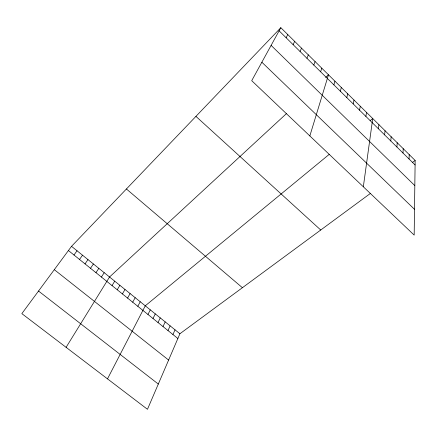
<?xml version="1.0" encoding="UTF-8"?>
<svg xmlns="http://www.w3.org/2000/svg" width="437" height="437" viewBox="0 0 437 437"><rect width="100%" height="100%" fill="white"/><g stroke="black" fill="none" stroke-linecap="round" stroke-linejoin="round"><path stroke-width="0.66" d="M415.15 160.466L414.172 235.106L251.717 80.681L280.827 27.695L415.15 160.466L412.479 162.433M409.07 159.008L409.201 154.583M403.012 153.032L403.214 148.667M396.922 147.023L397.189 142.713M390.793 140.982L391.131 136.721M384.626 134.896L385.035 130.701M378.415 128.778L378.906 124.638M363.333 186.779L372.734 118.542L370.139 120.678M365.889 116.422L366.528 112.407M359.569 110.19L360.285 106.235M353.211 103.919L354.003 100.024M346.809 97.609L347.677 93.775M340.368 91.257L341.319 87.487M333.89 84.865L334.917 81.162M309.838 135.929L328.482 74.793L325.663 77.398M320.611 71.766L321.801 68.194M313.804 65.058L315.082 61.551M306.954 58.301L308.32 54.871M370.505 193.351L179.907 333.748L147.471 409.305L21.85 313.629L71.526 246.331L280.827 27.695M300.061 51.5L301.514 48.141M172.937 334.54L175.024 329.809M167.988 330.563L170.119 325.855M163.012 326.565L165.191 321.883M293.118 44.656L294.664 41.368M158.019 322.55L160.248 317.89M152.999 318.518L155.277 313.881M147.963 314.465L150.284 309.855M286.131 37.768L287.77 34.556M107.502 378.863L145.27 305.813L329.367 154.245M137.813 306.31L140.233 301.748M132.706 302.207L135.175 297.668M127.577 298.083L130.095 293.571M122.42 293.937L124.987 289.452M117.242 289.775L119.864 285.317M112.041 285.596L114.713 281.166M66.096 347.328L109.54 276.992L286.541 113.527M101.411 277.053L104.186 272.672M95.976 272.683L98.806 268.334M90.519 268.296L93.398 263.975M85.029 263.888L87.968 259.594M79.523 259.458L82.517 255.197M73.984 255.011L77.032 250.772M38.527 291.037L158.314 384.057M54.303 269.662L168.616 360.055M68.423 250.538L177.87 338.5M71.526 246.331L179.907 333.748M126.419 188.986L242.415 287.704M195.934 116.373L320.736 230.009M261.861 62.218L414.511 209.323M271.104 45.388L414.822 185.61M279.101 30.836L415.09 164.946"/></g></svg>
